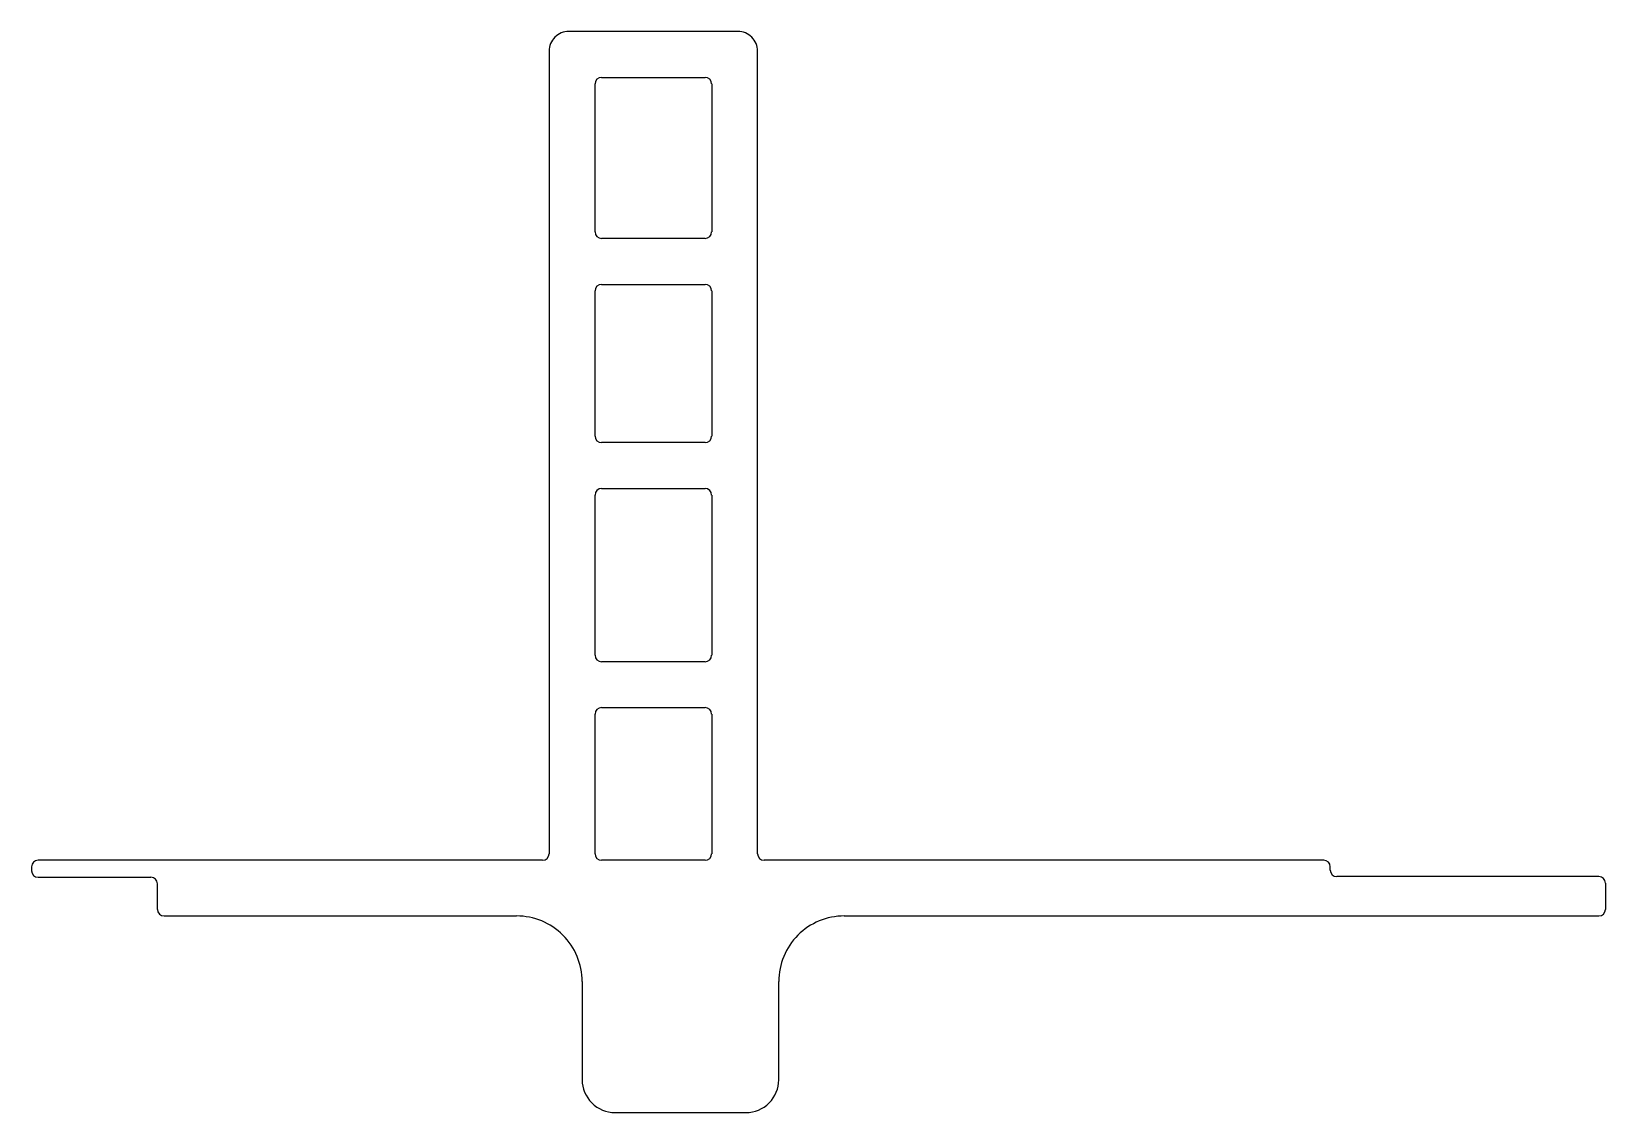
# Model space of a CAD drawing. Header units: metres. Extents: x -84 to 156, y 0 to 165.
import ezdxf

# ---------------------------------------------------------------- set-up
doc = ezdxf.new("R2010")
doc.units = ezdxf.units.M

msp = doc.modelspace()

# ---------------------------------------------------------------- linework, layer by layer
for p, q in [((23.76, 165), (-2.04, 165)), ((-2.04, 165), (-2.04, 165)), ((23.76, 165), (23.76, 165)), ((-5.04, 162), (-5.04, 39.5)), ((-5.04, 162), (-5.04, 162)), ((26.76, 162), (26.76, 162)), ((26.76, 39.5), (26.76, 162)), ((1.96, 157), (1.96, 157)), ((1.96, 134.4), (1.96, 157)), ((2.96, 158), (18.77, 158)), ((2.96, 158), (2.96, 158)), ((18.77, 158), (18.77, 158)), ((19.77, 157), (19.77, 134.4)), ((19.77, 157), (19.77, 157)), ((1.96, 134.4), (1.96, 134.4)), ((18.77, 133.4), (2.96, 133.4)), ((2.96, 133.4), (2.96, 133.4)), ((18.77, 133.4), (18.77, 133.4)), ((19.77, 134.4), (19.77, 134.4)), ((1.96, 103.25), (1.96, 125.4)), ((2.96, 126.4), (18.77, 126.4)), ((18.77, 126.4), (18.77, 126.4)), ((19.77, 125.4), (19.77, 103.25)), ((19.77, 125.4), (19.77, 125.4)), ((1.96, 103.25), (1.96, 103.25)), ((18.77, 102.25), (2.96, 102.25)), ((2.96, 102.25), (2.96, 102.25)), ((18.77, 102.25), (18.77, 102.25)), ((19.77, 103.25), (19.77, 103.25)), ((1.96, 94.25), (1.96, 94.25)), ((1.96, 69.8), (1.96, 94.25)), ((2.96, 95.25), (18.77, 95.25)), ((2.96, 95.25), (2.96, 95.25)), ((18.77, 95.25), (18.77, 95.25)), ((19.77, 94.25), (19.77, 69.8)), ((19.77, 94.25), (19.77, 94.25)), ((1.96, 69.8), (1.96, 69.8)), ((19.77, 69.8), (19.77, 69.8)), ((18.77, 68.8), (2.96, 68.8)), ((2.96, 68.8), (2.96, 68.8)), ((18.77, 68.8), (18.77, 68.8)), ((1.96, 39.5), (1.96, 60.8)), ((2.96, 61.8), (18.77, 61.8)), ((18.77, 61.8), (18.77, 61.8)), ((19.77, 60.8), (19.77, 39.5)), ((19.77, 60.8), (19.77, 60.8)), ((-6.04, 38.5), (-83.03, 38.5)), ((-6.04, 38.5), (-6.04, 38.5)), ((-5.04, 39.5), (-5.04, 39.5)), ((1.96, 39.5), (1.96, 39.5)), ((18.77, 38.5), (2.96, 38.5)), ((2.96, 38.5), (2.96, 38.5)), ((18.77, 38.5), (18.77, 38.5)), ((19.77, 39.5), (19.77, 39.5)), ((26.76, 39.5), (26.76, 39.5)), ((27.76, 38.5), (27.76, 38.5)), ((113.16, 38.5), (27.76, 38.5)), ((113.16, 38.5), (113.16, 38.5)), ((-84.03, 37.5), (-84.03, 36.9)), ((114.16, 37), (114.16, 37)), ((114.16, 37), (114.16, 37.5)), ((114.16, 37.5), (114.16, 37.5)), ((-83.03, 35.9), (-65.81, 35.9)), ((-64.81, 31), (-64.81, 34.9)), ((115.16, 36), (115.16, 36)), ((155.16, 36), (115.16, 36)), ((156.16, 35), (156.16, 31)), ((-63.81, 30), (-10, 30)), ((-10, 30), (-10, 30)), ((40, 30), (155.16, 30)), ((40, 30), (40, 30)), ((0, 20), (0, 5)), ((0, 20), (0, 20)), ((30, 5), (30, 20)), ((30, 20), (30, 20)), ((0, 5), (0, 5)), ((30, 5), (30, 5)), ((5, 0), (25, 0)), ((5, 0), (5, 0)), ((25, 0), (25, 0))]:
    msp.add_line(p, q)
for centre, radius, start, end in [((-2.04, 162), 3, 89.9995, 180.0005), ((23.76, 162), 3, 359.9995, 90.0005), ((2.97, 157), 1, 90.0237, 179.9763), ((18.76, 157), 1, 0.0237, 89.9763), ((2.97, 134.4), 1, 180.0237, 269.9763), ((18.76, 134.4), 1, 270.0237, 359.9763), ((2.96, 125.4), 1, 90, 180), ((18.76, 125.4), 1, 0.0237, 89.9763), ((2.97, 103.25), 1, 180.0237, 269.9763), ((18.76, 103.25), 1, 270.0237, 359.9763), ((2.97, 94.25), 1, 90.0237, 179.9763), ((18.76, 94.25), 1, 0.0237, 89.9763), ((2.97, 69.8), 1, 180.0237, 269.9763), ((18.76, 69.8), 1, 270.0237, 359.9763), ((2.96, 60.8), 1, 90, 180), ((18.76, 60.8), 1, 0.0237, 89.9763), ((-83.03, 37.5), 1, 90, 180), ((-6.04, 39.5), 1, 270.0237, 359.9763), ((2.97, 39.5), 1, 180.0237, 269.9763), ((18.76, 39.5), 1, 270.0237, 359.9763), ((27.77, 39.5), 1, 180.0237, 269.9763), ((113.16, 37.5), 1, 0.0237, 90), ((-83.03, 36.9), 1, 180, 270), ((115.17, 37), 1, 180.0237, 269.9763), ((-65.81, 34.9), 1, 0, 90), ((155.16, 35), 1, 0, 90), ((-63.81, 31), 1, 180, 270), ((-10, 20), 10, 359.9995, 90.0005), ((40, 20), 10, 89.9995, 180.0005), ((155.16, 31), 1, 270, 0), ((5, 5), 5, 179.9995, 270.0005), ((25, 5), 5, 269.9995, 0.0005)]:
    msp.add_arc(centre, radius, start, end)

doc.saveas('drawing.dxf')
